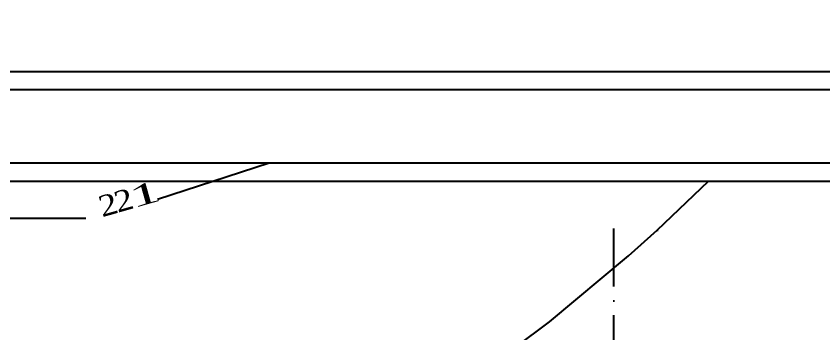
# Model space of a CAD drawing. Header units: millimetres. Extents: x -3518363 to 3223740, y -1530229 to 774657.
# Drawn here: x 628992 to 717136, y 267831 to 302519 of the extents above; entities that cross this region are included whole.
import ezdxf

# ---------------------------------------------------------------- set-up
doc = ezdxf.new("R2010")
doc.units = ezdxf.units.MM
doc.header["$LTSCALE"] = 15
doc.header["$MEASUREMENT"] = 0
doc.linetypes.add('ACAD_ISO10W100', pattern=[18, 12, -3, 0, -3])
doc.layers.get('0').update_dxf_attribs({"linetype": 'CONTINUOUS'})
doc.layers.add('ŘEZ čerch', color=10, linetype='ACAD_ISO10W100')
doc.styles.add('TIMESNEWROMAN', font='times.ttf')

msp = doc.modelspace()

# ---------------------------------------------------------------- linework, layer by layer
for p, q in [((572399.777, 286496.256), (720694.495, 286496.256)), ((620273.376, 284515.909), (695273.376, 284515.909)), ((695273.376, 284515.909), (720694.495, 284515.909)), ((634407.856, 280452.344), (636593.958, 280452.344))]:
    msp.add_line(p, q)
for points in [[(568336.205, 302519.084), (568336.205, 298455.518), (568876.298, 296475.171), (570316.552, 295060.641), (572399.777, 294494.824), (720591.624, 294494.824), (722571.971, 295060.641), (724012.232, 296475.171), (724552.318, 298455.518), (724552.318, 302519.084), (724655.202, 302519.084)], [(570316.552, 302519.084), (570316.552, 298455.518), (570959.522, 297143.86), (572399.777, 296475.171), (720591.624, 296475.171), (721903.283, 297143.86), (722571.971, 298455.518), (722571.971, 302519.084), (722674.855, 302519.084)], [(644412.476, 282535.562), (650456.388, 284515.909), (656613.515, 286496.256)], [(698936.381, 279140.685), (704543.079, 284515.909), (704645.963, 284515.909)], [(620273.376, 280452.344), (634510.727, 280452.344)], [(695802.429, 276353.408), (698936.381, 279140.685), (699039.252, 279140.685)], [(683452.061, 266353.489), (687182.874, 269136.052), (695802.429, 276353.408)]]:
    msp.add_lwpolyline(points)
at = {"layer": 'ŘEZ čerch', "lineweight": -2, "ltscale": 35, "extrusion": (1.93959e-16, -3.39308e-16, -1)}
msp.add_line((694211.185, 206866.607), (694211.185, 279546.607), dxfattribs=at)

# ---------------------------------------------------------------- texts
at = {"char_height": 2289.8356, "attachment_point": 7, "rotation": 15.80019522, "style": 'TIMESNEWROMAN'}
for s, insert, width in [('\\W1.95;1', (641737.631, 281532.83), 3945.50577), ('\\W1.16;2', (638368.55, 280555.346), 3047.34523), ('\\W1.16;2', (640065.91, 281044.036), 3047.34523)]:
    msp.add_mtext(s, dxfattribs=dict(at, insert=insert, width=width))

doc.saveas('drawing.dxf')
